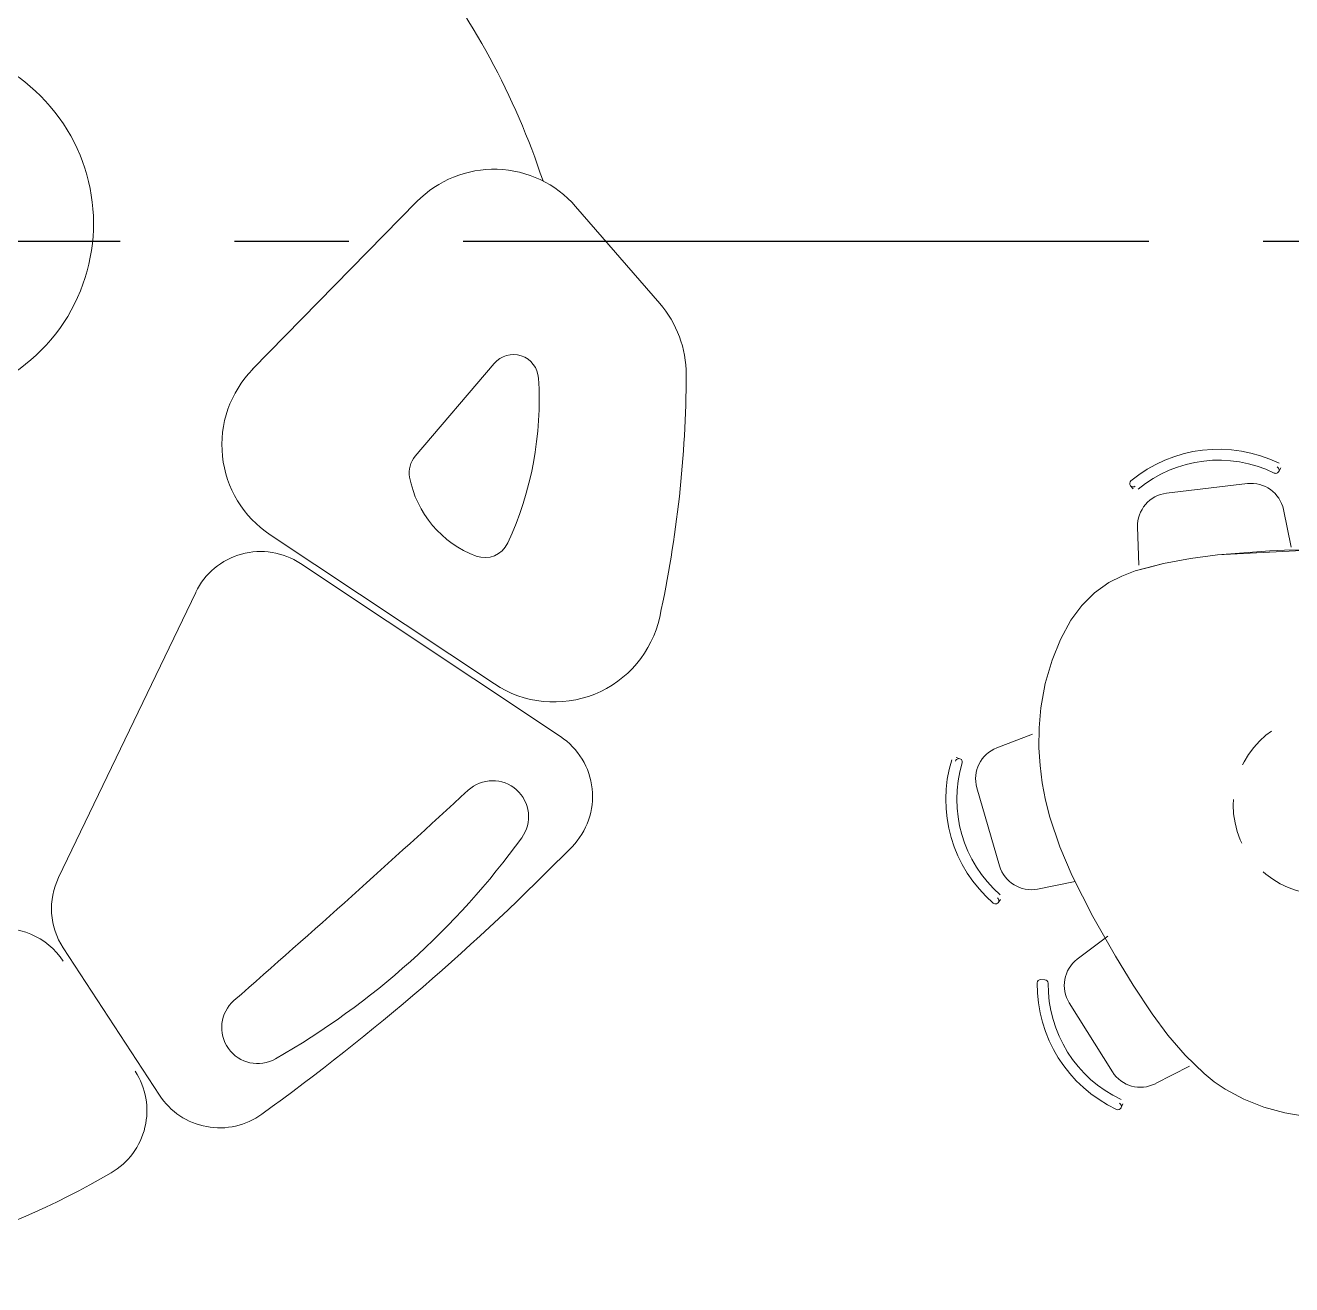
# Model space of a CAD drawing. Extents: x -14.2 to 52.3, y 3.7 to 90.9.
# Drawn here: x 20.831 to 24.349, y 23.659 to 27.158 of the extents above; entities that cross this region are included whole.
import ezdxf

# ---------------------------------------------------------------- set-up
doc = ezdxf.new("R2010")
doc.units = 0
doc.linetypes.add('limpo_PINI-PSG-PE-0102-LAZ-R00$0$CENTER2', pattern=[28.575, 19.05, -3.175, 3.175, -3.175])
doc.linetypes.add('limpo_PINI-PSG-PE-0102-LAZ-R00$0$IMPORT-HIDDEN2 _2_', pattern=[187.5, 125, -62.5])
for name, color, linetype, lineweight in [('limpo_PINI-PSG-PE-0102-LAZ-R00$0$- LAYOUT', 135, 'Continuous', 5), ('limpo_PINI-PSG-PE-0102-LAZ-R00$0$ARQ_MOBILIÁRIO', 135, 'Continuous', 5), ('limpo_PINI-PSG-PE-0102-LAZ-R00$0$LAYOUT_AMB_LAZ_dwg', 8, 'Continuous', 5)]:
    doc.layers.add(name, color=color, linetype=linetype, lineweight=lineweight)
for name, color, linetype in [('limpo_PINI-PSG-PE-0102-LAZ-R00$0$PA_ESTR', 181, 'limpo_PINI-PSG-PE-0102-LAZ-R00$0$CENTER2'), ('limpo_PINI-PSG-PE-0102-LAZ-R00$0$XR_ARQT', 7, 'Continuous'), ('XR_ARQT', 7, 'Continuous')]:
    doc.layers.add(name, color=color, linetype=linetype)

# ---------------------------------------------------------------- blocks, each defined once
blk = doc.blocks.new('limpo_PINI-PSG-PE-0102-LAZ-R00$0$LAYOUT_AMB_LAZ_dwg-2867451-5PPE_008_LAZER__P_A_0_09_')
at = {"layer": 'limpo_PINI-PSG-PE-0102-LAZ-R00$0$- LAYOUT', "color": 9}
for p, q in [((32845.9, 20138.8), (32851.3, 20149)), ((32434.3, 20099.3), (32441.8, 20090.6)), ((32758.8, 20105.3), (32534.4, 20078.5)), ((32880.9, 19929), (32859.2, 20033.1)), ((32453.8, 19984.8), (32457.2, 19878.5)), ((32161.8, 19409.4), (32062.6, 19371.2)), ((31960.4, 19340.9), (31949.5, 19344.5)), ((32007.7, 19260.4), (32070.5, 19043.3)), ((32176.1, 18979), (32280.3, 18999.6)), ((32066.2, 18941.1), (32073.5, 18950)), ((32371.2, 18848.2), (32286.4, 18784.1)), ((32196.5, 18727), (32185, 18727.4)), ((32264, 18662.5), (32384.1, 18471.1)), ((32503.3, 18438.3), (32597.9, 18486.7)), ((32408.2, 18371.7), (32412.7, 18382.2))]:
    blk.add_line(p, q, dxfattribs=at)
at = {"layer": 'limpo_PINI-PSG-PE-0102-LAZ-R00$0$- LAYOUT', "color": 9, "flags": 128}
for points in [[(32676.2, 19907), (32983.5, 19923.5), (32902.8, 19921.6), (32861.8, 19920.2), (32820.8, 19918.3), (32785, 19916.1), (32749.2, 19913.4), (32676.2, 19907), (32600.7, 19897.1), (32525.6, 19883.4)], [(32447.5, 19862.7), (32488.1, 19873.6), (32525.6, 19883.4), (32447.5, 19862.7), (32410, 19848.3), (32374.3, 19830.3)], [(32374.3, 19830.3), (32334.1, 19802.3), (32298.6, 19766.5)], [(32298.6, 19766.5), (32268.8, 19725.6), (32239.5, 19671.8), (32216.5, 19615.1), (32197.3, 19549.6), (32184.9, 19482.5), (32180.2, 19427), (32179.9, 19371.3), (32183, 19322.5), (32189.2, 19273.9)], [(32189.2, 19273.9), (32198.2, 19225.8), (32210, 19178.4), (32237.6, 19095.8), (32271.7, 19015.6), (32329.5, 18902.5), (32392.9, 18792.6), (32441.9, 18711.9), (32494, 18632.6), (32537.8, 18573.2), (32585.7, 18517.1), (32638.5, 18466.4), (32667, 18443.7), (32697, 18423.2), (32749.1, 18394.8), (32804.7, 18372.7), (32862.6, 18356.9), (32922.2, 18347.2)]]:
    blk.add_lwpolyline(points, dxfattribs=at)
at = {"layer": 'limpo_PINI-PSG-PE-0102-LAZ-R00$0$- LAYOUT', "color": 9, "linetype": 'limpo_PINI-PSG-PE-0102-LAZ-R00$0$IMPORT-HIDDEN2 _2_'}
blk.add_circle((32969.4, 19213.3), 250, dxfattribs=at)
at = {"layer": 'limpo_PINI-PSG-PE-0102-LAZ-R00$0$- LAYOUT', "color": 9}
for centre, radius, start, end in [((28785.2, 20277.6), 2124.9, 18.3363, 38.4339), ((32679.1, 19819.4), 381.5, 63.88, 129.7133), ((32679.1, 19819.4), 351, 63.9266, 129.6667), ((32837.5, 20143.2), 9.5, 243.9266, 63.9888), ((32441.4, 20105.5), 9.5, 129.7133, 309.3972), ((32769.6, 20014.4), 91.5, 11.7664, 96.7967), ((32545.2, 19987.7), 91.5, 96.7967, 181.8269), ((32095.5, 19285.8), 91.5, 111.1058, 196.1361), ((32302.7, 19228.1), 381.5, 163.2194, 229.0528), ((31957.5, 19331.9), 9.5, 343.2661, 164.2564), ((32302.7, 19228.1), 351, 163.2661, 229.0061), ((32158.3, 19068.7), 91.5, 196.1361, 281.1664), ((32058.9, 18947.2), 9.5, 229.0528, 49.6648), ((32341.5, 18711.1), 91.5, 127.0673, 212.0975), ((32184.6, 18717.9), 9.5, 87.7172, 179.1809), ((32556.6, 18712.6), 381.5, 179.1809, 245.0142), ((32196.1, 18717.5), 9.5, 359.2275, 87.7172), ((32556.6, 18712.6), 351, 179.2275, 244.9676), ((32461.6, 18519.7), 91.5, 212.0975, 297.1278), ((32399.4, 18375.5), 9.5, 245.0142, 63.9888)]:
    blk.add_arc(centre, radius, start, end, dxfattribs=at)
at = {"layer": 'limpo_PINI-PSG-PE-0102-LAZ-R00$0$ARQ_MOBILIÁRIO', "color": 9}
for p, q in [((29995.7, 20422.9), (30451.5, 20888.7)), ((30892.6, 20875.3), (31126.6, 20605.5)), ((30447.2, 20181.5), (30666.6, 20439.3)), ((30044, 19963.3), (30667.1, 19548.8)), ((30128.5, 19883.1), (30850.5, 19402.8)), ((29456.7, 19011.4), (29837.5, 19803.2)), ((29469.5, 18815.3), (29736.8, 18406.1))]:
    blk.add_line(p, q, dxfattribs=at)
for centre, radius, start, end in [((29053.6, 20828.1), 500, 255.0233, 181.4158), ((30665.9, 20678.8), 300, 40.9237, 135.6197), ((30899.9, 20409), 300, 359.8295, 40.9237), ((30719.9, 20393.9), 70, 3.6739, 139.6064), ((30210.2, 20213.1), 300, 135.6197, 236.368), ((27992, 20417.6), 3207.9, 347.7087, 359.8295), ((29844.8, 20337.8), 946.9, 335.1885, 3.6739), ((30500.5, 20136.1), 70, 139.6064, 190.5746), ((30717.3, 20176.6), 290.5, 190.5746, 249.6883), ((30017.7, 19716.6), 200, 56.368, 154.3187), ((30640.7, 19969.8), 70, 249.6883, 335.1885), ((30833.2, 19798.6), 300, 236.368, 347.7087), ((30739.7, 19236.3), 200, 315.6784, 56.368), ((30662.1, 19179.9), 100, 324.058, 132.6215), ((6389.9, 45555.9), 35744.6, 311.2196, 312.62155), ((28973.6, 20404.1), 2185.6, 299.7832, 324.058), ((26110, 23757.7), 6671.2, 305.8972, 315.67841), ((29636.9, 18924.7), 200, 154.3187, 213.1568), ((29302.1, 18669.3), 200, 33.1568, 101.2219), ((30009.6, 18594), 100, 131.2196, 299.7832), ((29502, 18363.3), 200, 300.2219, 33.1568), ((29904.3, 18515.5), 200, 213.1568, 305.8972), ((28438, 20189.9), 2313.9, 273.2626, 300.2219)]:
    blk.add_arc(centre, radius, start, end, dxfattribs=at)
blk = doc.blocks.new('limpo_PINI-PSG-PE-0102-LAZ-R00$0$A$C745163c0')
at = {"layer": 'limpo_PINI-PSG-PE-0102-LAZ-R00$0$LAYOUT_AMB_LAZ_dwg', "color": 9}
blk.add_blockref('limpo_PINI-PSG-PE-0102-LAZ-R00$0$LAYOUT_AMB_LAZ_dwg-2867451-5PPE_008_LAZER__P_A_0_09_', (-22615.1, -15829.6), dxfattribs=at)
blk = doc.blocks.new('limpo_PINI-PSG-PE-0102-LAZ-R00')
at = {"layer": 'limpo_PINI-PSG-PE-0102-LAZ-R00$0$XR_ARQT', "xscale": 0.001000000000038553, "yscale": 0.001000000000038553, "zscale": 0.001000000000038553}
blk.add_blockref('limpo_PINI-PSG-PE-0102-LAZ-R00$0$A$C745163c0', (14.124, 21.592), dxfattribs=at)
at = {"layer": 'limpo_PINI-PSG-PE-0102-LAZ-R00$0$PA_ESTR', "ltscale": 0.1}
blk.add_lwpolyline([(10.659, 26.5409), (40.019, 26.5409)], dxfattribs=at)

msp = doc.modelspace()

# ---------------------------------------------------------------- block references
at = {"layer": 'XR_ARQT'}
msp.add_blockref('limpo_PINI-PSG-PE-0102-LAZ-R00', (-0.0418, 0.017), dxfattribs=at)

doc.saveas('drawing.dxf')
